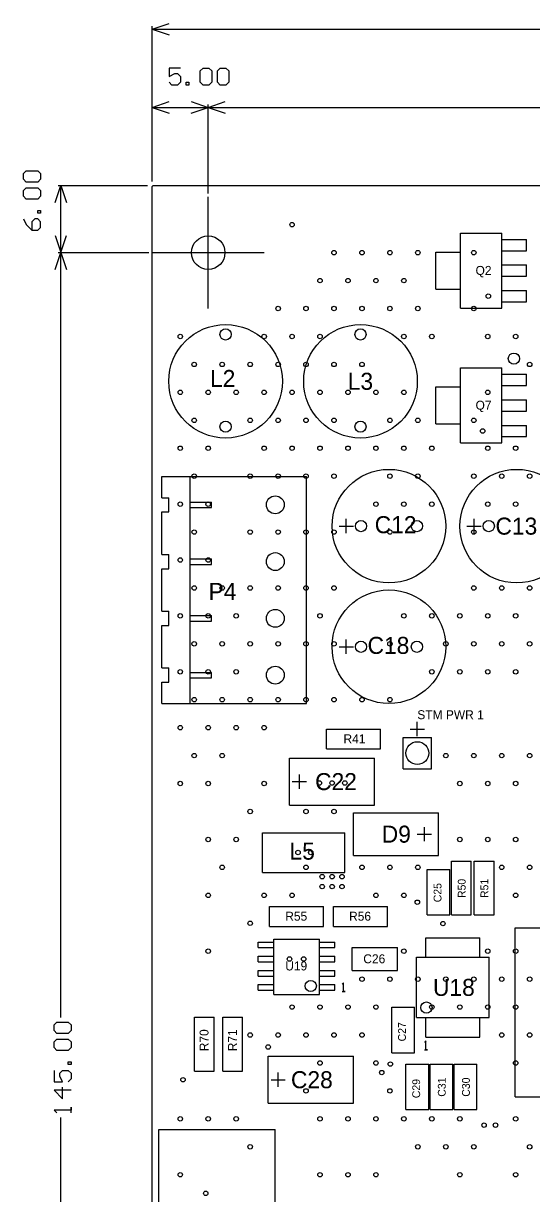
# Model space of a CAD drawing. Header units: millimetres. Extents: x 41 to 259, y 19 to 198.
# Drawn here: x 41 to 86.6, y 93.1 to 198 of the extents above; entities that cross this region are included whole.
import ezdxf

# ---------------------------------------------------------------- set-up
doc = ezdxf.new("R2010")
doc.units = ezdxf.units.MM
for name, color, linetype in [('Mechanical13', 56, 'Continuous'), ('PadHoleLayer', 156, 'Continuous'), ('ViaHoleLayer', 16, 'Continuous')]:
    doc.layers.add(name, color=color, linetype=linetype)

msp = doc.modelspace()

# ---------------------------------------------------------------- linework, layer by layer
at = {"layer": 'Mechanical13'}
for p, q in [((52.5, 197.5), (54.02, 198.01)), ((52.5, 183.88), (52.5, 197.75)), ((52.5, 197.5), (143.87, 197.5)), ((52.5, 197.5), (54.02, 196.99)), ((55.02, 194.02), (54, 194.02)), ((54, 194.02), (54, 193.26)), ((56.79, 193.77), (57.05, 194.02)), ((57.05, 194.02), (57.55, 194.02)), ((57.55, 194.02), (57.81, 193.77)), ((58.32, 193.77), (58.57, 194.02)), ((58.57, 194.02), (59.08, 194.02)), ((59.08, 194.02), (59.33, 193.77)), ((54, 193.26), (54.51, 193.52)), ((54.51, 193.52), (54.76, 193.52)), ((54.76, 193.52), (55.02, 193.26)), ((55.02, 193.26), (55.02, 192.75)), ((56.79, 192.75), (56.79, 193.77)), ((57.81, 193.77), (57.81, 192.75)), ((58.32, 192.75), (58.32, 193.77)), ((59.33, 193.77), (59.33, 192.75)), ((54.25, 192.5), (54, 192.75)), ((54.76, 192.5), (54.25, 192.5)), ((55.02, 192.75), (54.76, 192.5)), ((55.52, 192.5), (55.52, 192.75)), ((55.52, 192.75), (55.78, 192.75)), ((55.78, 192.5), (55.52, 192.5)), ((55.78, 192.75), (55.78, 192.5)), ((57.05, 192.5), (56.79, 192.75)), ((57.55, 192.5), (57.05, 192.5)), ((57.81, 192.75), (57.55, 192.5)), ((58.57, 192.5), (58.32, 192.75)), ((59.08, 192.5), (58.57, 192.5)), ((59.33, 192.75), (59.08, 192.5)), ((52.5, 190.5), (54.02, 191.01)), ((55.98, 191.01), (57.5, 190.5)), ((57.5, 190.5), (59.02, 191.01)), ((52.5, 183.93), (52.5, 190.75)), ((52.5, 190.5), (55, 190.5)), ((52.5, 190.5), (54.02, 189.99)), ((55, 190.5), (57.5, 190.5)), ((55.98, 189.99), (57.5, 190.5)), ((57.5, 182.8), (57.5, 190.75)), ((57.5, 182.8), (57.5, 190.75)), ((57.5, 190.5), (142.62, 190.5)), ((57.5, 190.5), (59.02, 189.99)), ((40.98, 184.58), (41.23, 184.83)), ((40.98, 184.07), (40.98, 184.58)), ((41.23, 184.83), (42.25, 184.83)), ((42.25, 184.83), (42.5, 184.58)), ((42.5, 184.58), (42.5, 184.07)), ((41.23, 183.82), (40.98, 184.07)), ((42.25, 183.82), (41.23, 183.82)), ((42.5, 184.07), (42.25, 183.82)), ((40.98, 183.05), (41.23, 183.31)), ((40.98, 182.55), (40.98, 183.05)), ((41.23, 182.29), (40.98, 182.55)), ((41.23, 183.31), (42.25, 183.31)), ((42.25, 183.31), (42.5, 183.05)), ((42.5, 182.55), (42.25, 182.29)), ((42.5, 183.05), (42.5, 182.55)), ((43.81, 181.98), (44.32, 183.5)), ((44.07, 183.5), (52.07, 183.5)), ((44.32, 180.5), (44.32, 183.5)), ((44.32, 183.5), (44.83, 181.98)), ((52.5, 183.42), (52.58, 183.5)), ((52.5, 27.05), (52.5, 183.42)), ((52.58, 183.5), (244.98, 183.5)), ((57.5, 172.5), (57.5, 182.5)), ((42.25, 182.29), (41.23, 182.29)), ((40.98, 180.52), (41.23, 180.01)), ((41.99, 180.52), (41.74, 180.26)), ((42.25, 180.52), (41.99, 180.52)), ((42.25, 181.02), (42.25, 181.28)), ((42.25, 181.28), (42.5, 181.28)), ((42.5, 181.02), (42.25, 181.02)), ((42.5, 180.26), (42.25, 180.52)), ((42.5, 181.28), (42.5, 181.02)), ((44.32, 177.5), (44.32, 180.5)), ((41.23, 180.01), (41.74, 179.5)), ((41.74, 180.26), (41.74, 179.5)), ((41.74, 179.5), (42.25, 179.5)), ((42.25, 179.5), (42.5, 179.75)), ((42.5, 179.75), (42.5, 180.26)), ((43.81, 179.02), (44.32, 177.5)), ((44.32, 177.5), (44.83, 179.02)), ((80.06, 172.54), (80.06, 179.24)), ((80.06, 179.24), (83.76, 179.24)), ((83.76, 172.54), (83.76, 179.24)), ((83.76, 178.69), (85.98, 178.69)), ((85.98, 177.67), (85.98, 178.69)), ((43.81, 175.98), (44.32, 177.5)), ((44.07, 177.5), (52.2, 177.5)), ((44.07, 177.5), (52.2, 177.5)), ((44.32, 109.06), (44.32, 177.5)), ((44.32, 177.5), (44.83, 175.98)), ((52.5, 177.5), (62.5, 177.5)), ((77.85, 174.24), (77.85, 177.55)), ((77.85, 177.55), (80.06, 177.55)), ((83.76, 177.67), (85.98, 177.67)), ((83.76, 176.4), (85.98, 176.4)), ((85.98, 175.39), (85.98, 176.4)), ((83.76, 175.39), (85.98, 175.39)), ((77.85, 174.24), (80.06, 174.24)), ((83.76, 174.12), (85.98, 174.12)), ((85.98, 173.1), (85.98, 174.12)), ((83.76, 173.1), (85.98, 173.1)), ((80.06, 172.54), (83.76, 172.54)), ((80.06, 160.48), (80.06, 167.18)), ((80.06, 167.18), (83.76, 167.18)), ((83.76, 160.48), (83.76, 167.18)), ((83.76, 166.62), (85.98, 166.62)), ((85.98, 165.61), (85.98, 166.62)), ((77.85, 165.48), (80.06, 165.48)), ((77.85, 162.18), (77.85, 165.48)), ((83.76, 165.61), (85.98, 165.61)), ((83.76, 164.34), (85.98, 164.34)), ((85.98, 163.32), (85.98, 164.34)), ((83.76, 163.32), (85.98, 163.32)), ((77.85, 162.18), (80.06, 162.18)), ((83.76, 162.05), (85.98, 162.05)), ((85.98, 161.04), (85.98, 162.05)), ((80.06, 160.48), (83.76, 160.48)), ((83.76, 161.04), (85.98, 161.04)), ((53.34, 155.57), (53.34, 157.48)), ((53.34, 157.48), (66.29, 157.48)), ((55.88, 137.16), (55.88, 157.48)), ((66.29, 137.16), (66.29, 157.48)), ((53.34, 155.57), (53.97, 155.57)), ((53.97, 154.31), (53.97, 155.57)), ((53.34, 152.4), (53.34, 154.31)), ((53.34, 154.31), (53.97, 154.31)), ((55.88, 155.19), (57.78, 155.19)), ((55.88, 154.69), (57.78, 154.69)), ((57.78, 154.69), (57.78, 155.19)), ((69.85, 152.4), (69.85, 153.67)), ((81.28, 152.4), (81.28, 153.67)), ((53.34, 150.5), (53.34, 152.4)), ((69.21, 153.03), (70.48, 153.03)), ((80.64, 153.03), (81.91, 153.03)), ((53.34, 150.5), (53.97, 150.5)), ((53.97, 149.22), (53.97, 150.5)), ((55.88, 150.11), (57.78, 150.11)), ((57.78, 149.61), (57.78, 150.11)), ((53.34, 149.22), (53.97, 149.22)), ((53.34, 147.32), (53.34, 149.22)), ((55.88, 149.61), (57.78, 149.61)), ((53.34, 145.41), (53.34, 147.32)), ((53.34, 145.41), (53.97, 145.41)), ((53.97, 144.15), (53.97, 145.41)), ((55.88, 145.03), (57.78, 145.03)), ((57.78, 144.53), (57.78, 145.03)), ((53.34, 144.15), (53.97, 144.15)), ((53.34, 142.24), (53.34, 144.15)), ((55.88, 144.53), (57.78, 144.53)), ((69.85, 141.6), (69.85, 142.88)), ((53.34, 140.34), (53.34, 142.24)), ((69.21, 142.24), (70.48, 142.24)), ((53.34, 140.34), (53.97, 140.34)), ((53.97, 139.06), (53.97, 140.34)), ((55.88, 139.95), (57.78, 139.95)), ((57.78, 139.45), (57.78, 139.95)), ((53.34, 139.06), (53.97, 139.06)), ((53.34, 137.16), (53.34, 139.06)), ((55.88, 139.45), (57.78, 139.45)), ((53.34, 137.16), (66.29, 137.16)), ((76.2, 134.24), (76.2, 135.51)), ((68.07, 133.1), (68.07, 134.87)), ((68.07, 134.87), (72.9, 134.87)), ((72.9, 133.1), (72.9, 134.87)), ((75.56, 134.87), (76.83, 134.87)), ((74.93, 134.11), (77.47, 134.11)), ((74.93, 131.32), (74.93, 134.11)), ((77.47, 131.32), (77.47, 134.11)), ((64.78, 132.28), (72.38, 132.28)), ((64.78, 128.08), (64.78, 132.28)), ((68.07, 133.1), (72.9, 133.1)), ((72.38, 128.08), (72.38, 132.28)), ((74.93, 131.32), (77.47, 131.32)), ((65.02, 130.18), (66.29, 130.18)), ((65.66, 129.54), (65.66, 130.81)), ((64.78, 128.08), (72.38, 128.08)), ((70.48, 127.38), (78.1, 127.38)), ((70.48, 123.57), (70.48, 127.38)), ((78.1, 123.57), (78.1, 127.38)), ((76.83, 124.84), (76.83, 126.11)), ((62.36, 122.05), (62.36, 125.6)), ((62.36, 125.6), (69.72, 125.6)), ((69.72, 122.05), (69.72, 125.6)), ((76.2, 125.48), (77.47, 125.48)), ((70.48, 123.57), (78.1, 123.57)), ((79.25, 123.06), (81.03, 123.06)), ((79.25, 118.24), (79.25, 123.06)), ((81.03, 118.24), (81.03, 123.06)), ((81.28, 118.24), (81.28, 123.06)), ((81.28, 123.06), (83.06, 123.06)), ((83.06, 118.24), (83.06, 123.06)), ((62.36, 122.05), (69.72, 122.05)), ((77.09, 118.24), (77.09, 122.3)), ((77.09, 122.3), (79.12, 122.3)), ((79.12, 118.24), (79.12, 122.3)), ((62.99, 117.22), (62.99, 119)), ((62.99, 119), (67.82, 119)), ((67.82, 117.22), (67.82, 119)), ((68.71, 117.22), (68.71, 119)), ((68.71, 119), (73.53, 119)), ((73.53, 117.22), (73.53, 119)), ((77.09, 118.24), (79.12, 118.24)), ((79.25, 118.24), (81.03, 118.24)), ((81.28, 118.24), (83.06, 118.24)), ((62.99, 117.22), (67.82, 117.22)), ((68.71, 117.22), (73.53, 117.22)), ((84.96, 101.98), (84.96, 117.09)), ((84.96, 117.09), (98.81, 117.09)), ((61.98, 115.32), (61.98, 115.82)), ((61.98, 115.82), (63.41, 115.82)), ((63.37, 111.12), (63.37, 116.08)), ((63.37, 116.08), (67.44, 116.08)), ((67.4, 115.82), (68.83, 115.82)), ((67.44, 111.12), (67.44, 116.08)), ((68.83, 115.32), (68.83, 115.82)), ((76.96, 114.46), (76.96, 116.2)), ((76.96, 116.2), (77.22, 116.2)), ((77.22, 116.2), (81.79, 116.2)), ((81.79, 114.46), (81.79, 116.2)), ((61.98, 115.32), (63.41, 115.32)), ((61.98, 114.55), (63.41, 114.55)), ((61.98, 114.05), (61.98, 114.55)), ((67.4, 115.32), (68.83, 115.32)), ((67.4, 114.55), (68.83, 114.55)), ((68.83, 114.05), (68.83, 114.55)), ((70.36, 113.28), (70.36, 115.32)), ((70.36, 115.32), (74.42, 115.32)), ((74.42, 113.28), (74.42, 115.32)), ((76.12, 114.46), (82.62, 114.46)), ((76.12, 109.06), (76.12, 114.46)), ((82.62, 109.06), (82.62, 114.46)), ((61.98, 114.05), (63.41, 114.05)), ((61.98, 113.28), (63.41, 113.28)), ((61.98, 112.78), (61.98, 113.28)), ((67.4, 114.05), (68.83, 114.05)), ((67.4, 113.28), (68.83, 113.28)), ((68.83, 112.78), (68.83, 113.28)), ((70.36, 113.28), (74.42, 113.28)), ((61.98, 112.78), (63.41, 112.78)), ((67.4, 112.78), (68.83, 112.78)), ((61.98, 112.01), (63.41, 112.01)), ((61.98, 111.51), (61.98, 112.01)), ((61.98, 111.51), (63.41, 111.51)), ((67.4, 112.01), (68.83, 112.01)), ((67.4, 111.51), (68.83, 111.51)), ((68.83, 111.51), (68.83, 112.01)), ((69.6, 112.18), (69.47, 112.05)), ((69.47, 111.38), (69.74, 111.38)), ((69.6, 111.38), (69.6, 112.18)), ((69.74, 111.38), (69.6, 111.38)), ((63.37, 111.12), (67.44, 111.12)), ((56.26, 109.09), (58.04, 109.09)), ((56.26, 104.27), (56.26, 109.09)), ((58.04, 104.27), (58.04, 109.09)), ((58.8, 109.09), (60.58, 109.09)), ((58.8, 104.27), (58.8, 109.09)), ((60.58, 104.27), (60.58, 109.09)), ((73.91, 105.92), (73.91, 109.98)), ((73.91, 109.98), (75.95, 109.98)), ((75.95, 105.92), (75.95, 109.98)), ((43.71, 108.4), (43.97, 108.66)), ((43.71, 107.89), (43.71, 108.4)), ((43.97, 108.66), (44.98, 108.66)), ((44.98, 108.66), (45.24, 108.4)), ((45.24, 108.4), (45.24, 107.89)), ((76.12, 109.06), (82.62, 109.06)), ((76.96, 107.31), (76.96, 109.06)), ((81.79, 107.31), (81.79, 109.06)), ((43.97, 107.64), (43.71, 107.89)), ((43.71, 106.88), (43.97, 107.13)), ((44.98, 107.64), (43.97, 107.64)), ((43.97, 107.13), (44.98, 107.13)), ((45.24, 107.89), (44.98, 107.64)), ((44.98, 107.13), (45.24, 106.88)), ((76.97, 106.97), (76.83, 106.84)), ((76.96, 107.31), (81.79, 107.31)), ((76.97, 106.17), (76.97, 106.97)), ((43.71, 106.37), (43.71, 106.88)), ((43.97, 106.12), (43.71, 106.37)), ((44.98, 106.12), (43.97, 106.12)), ((45.24, 106.37), (44.98, 106.12)), ((45.24, 106.88), (45.24, 106.37)), ((76.83, 106.17), (77.1, 106.17)), ((77.1, 106.17), (76.97, 106.17)), ((44.98, 104.85), (44.98, 105.1)), ((44.98, 105.1), (45.24, 105.1)), ((45.24, 105.1), (45.24, 104.85)), ((62.87, 105.61), (70.48, 105.61)), ((62.87, 101.41), (62.87, 105.61)), ((70.48, 101.41), (70.48, 105.61)), ((73.91, 105.92), (75.95, 105.92)), ((75.18, 100.84), (75.18, 104.9)), ((75.18, 104.9), (77.22, 104.9)), ((77.22, 100.84), (77.22, 104.9)), ((77.34, 100.84), (77.34, 104.9)), ((77.34, 104.9), (79.38, 104.9)), ((79.38, 100.84), (79.38, 104.9)), ((79.5, 100.84), (79.5, 104.9)), ((79.5, 104.9), (81.53, 104.9)), ((81.53, 100.84), (81.53, 104.9)), ((43.71, 104.34), (43.71, 103.32)), ((44.22, 104.09), (44.48, 104.34)), ((44.22, 103.83), (44.22, 104.09)), ((44.48, 103.32), (44.22, 103.83)), ((44.48, 104.34), (44.98, 104.34)), ((45.24, 104.85), (44.98, 104.85)), ((44.98, 104.34), (45.24, 104.09)), ((45.24, 104.09), (45.24, 103.58)), ((56.26, 104.27), (58.04, 104.27)), ((58.8, 104.27), (60.58, 104.27)), ((63.75, 102.87), (63.75, 104.14)), ((43.71, 103.32), (44.48, 103.32)), ((44.48, 101.8), (44.48, 102.82)), ((45.24, 103.58), (44.98, 103.32)), ((63.12, 103.5), (64.39, 103.5)), ((45.24, 102.56), (43.71, 102.56)), ((43.71, 102.56), (44.48, 101.8)), ((84.96, 101.98), (98.81, 101.98)), ((45.24, 100.78), (43.71, 100.78)), ((43.71, 100.78), (43.97, 100.53)), ((45.24, 100.53), (45.24, 101.04)), ((45.24, 101.04), (45.24, 100.78)), ((62.87, 101.41), (70.48, 101.41)), ((75.18, 100.84), (77.22, 100.84)), ((77.34, 100.84), (79.38, 100.84)), ((79.5, 100.84), (81.53, 100.84)), ((44.32, 32.5), (44.32, 100.12)), ((53.09, 77.47), (53.09, 99.06)), ((53.09, 99.06), (63.5, 99.06)), ((63.5, 77.47), (63.5, 99.06))]:
    msp.add_line(p, q, dxfattribs=at)
for centre, radius in [((57.5, 177.5), 1.5), ((59.05, 165.99), 5.08), ((71.12, 165.99), 5.08), ((73.66, 153.03), 5.08), ((85.09, 153.03), 5.08), ((73.66, 142.24), 5.08), ((76.2, 132.72), 1.02), ((66.67, 111.89), 0.5), ((77.02, 109.96), 0.5)]:
    msp.add_circle(centre, radius, dxfattribs=at)
at = {"layer": 'PadHoleLayer'}
for centre, radius in [((57.5, 177.5), 1.5), ((59.05, 170.18), 0.5), ((71.12, 170.18), 0.5), ((59.05, 161.93), 0.5), ((71.12, 161.93), 0.5), ((63.5, 154.94), 0.8), ((71.16, 153.03), 0.5), ((76.16, 153.03), 0.5), ((82.59, 153.03), 0.5), ((63.5, 149.86), 0.8), ((63.5, 144.78), 0.8), ((71.16, 142.24), 0.5), ((76.16, 142.24), 0.5), ((63.5, 139.7), 0.8)]:
    msp.add_circle(centre, radius, dxfattribs=at)
at = {"layer": 'ViaHoleLayer'}
for centre, radius in [((65, 180), 0.2), ((68.75, 177.5), 0.2), ((71.25, 177.5), 0.2), ((73.75, 177.5), 0.2), ((76.25, 177.5), 0.2), ((81.25, 177.5), 0.2), ((67.5, 175), 0.2), ((70, 175), 0.2), ((72.5, 175), 0.2), ((75, 175), 0.2), ((82.55, 173.61), 0.2), ((63.75, 172.5), 0.2), ((66.25, 172.5), 0.2), ((68.75, 172.5), 0.2), ((71.25, 172.5), 0.2), ((73.75, 172.5), 0.2), ((76.25, 172.5), 0.2), ((81.25, 172.5), 0.2), ((55, 170), 0.2), ((62.5, 170), 0.2), ((65, 170), 0.2), ((67.5, 170), 0.2), ((75, 170), 0.2), ((77.5, 170), 0.2), ((82.5, 170), 0.2), ((85, 170), 0.2), ((84.84, 168.02), 0.5), ((56.25, 167.5), 0.2), ((58.75, 167.5), 0.2), ((61.25, 167.5), 0.2), ((63.75, 167.5), 0.2), ((66.25, 167.5), 0.2), ((68.75, 167.5), 0.2), ((71.25, 167.5), 0.2), ((86.25, 167.5), 0.2), ((55, 165), 0.2), ((57.5, 165), 0.2), ((60, 165), 0.2), ((62.5, 165), 0.2), ((65, 165), 0.2), ((67.5, 165), 0.2), ((70, 165), 0.2), ((72.5, 165), 0.2), ((75, 165), 0.2), ((82.5, 165), 0.2), ((56.25, 162.5), 0.2), ((61.25, 162.5), 0.2), ((63.75, 162.5), 0.2), ((66.25, 162.5), 0.2), ((68.75, 162.5), 0.2), ((73.75, 162.5), 0.2), ((76.25, 162.5), 0.2), ((81.25, 162.5), 0.2), ((82.04, 161.54), 0.2), ((55, 160), 0.2), ((57.5, 160), 0.2), ((62.5, 160), 0.2), ((65, 160), 0.2), ((67.5, 160), 0.2), ((70, 160), 0.2), ((72.5, 160), 0.2), ((75, 160), 0.2), ((77.5, 160), 0.2), ((82.5, 160), 0.2), ((85, 160), 0.2), ((56.25, 157.5), 0.2), ((61.25, 157.5), 0.2), ((63.75, 157.5), 0.2), ((66.25, 157.5), 0.2), ((68.75, 157.5), 0.2), ((73.75, 157.5), 0.2), ((76.25, 157.5), 0.2), ((81.25, 157.5), 0.2), ((83.75, 157.5), 0.2), ((86.25, 157.5), 0.2), ((55, 155), 0.2), ((57.5, 155), 0.2), ((72.5, 155), 0.2), ((75, 155), 0.2), ((77.5, 155), 0.2), ((82.5, 155), 0.2), ((85, 155), 0.2), ((56.25, 152.5), 0.2), ((61.25, 152.5), 0.2), ((63.75, 152.5), 0.2), ((66.25, 152.5), 0.2), ((68.75, 152.5), 0.2), ((73.75, 152.5), 0.2), ((81.25, 152.5), 0.2), ((55, 150), 0.2), ((57.5, 150), 0.2), ((56.25, 147.5), 0.2), ((58.75, 147.5), 0.2), ((61.25, 147.5), 0.2), ((63.75, 147.5), 0.2), ((66.25, 147.5), 0.2), ((68.75, 147.5), 0.2), ((81.25, 147.5), 0.2), ((83.75, 147.5), 0.2), ((86.25, 147.5), 0.2), ((55, 145), 0.2), ((57.5, 145), 0.2), ((60, 145), 0.2), ((67.5, 145), 0.2), ((75, 145), 0.2), ((77.5, 145), 0.2), ((80, 145), 0.2), ((82.5, 145), 0.2), ((85, 145), 0.2), ((56.25, 142.5), 0.2), ((58.75, 142.5), 0.2), ((61.25, 142.5), 0.2), ((63.75, 142.5), 0.2), ((66.25, 142.5), 0.2), ((68.75, 142.5), 0.2), ((73.75, 142.5), 0.2), ((78.75, 142.5), 0.2), ((81.25, 142.5), 0.2), ((83.75, 142.5), 0.2), ((86.25, 142.5), 0.2), ((55, 140), 0.2), ((57.5, 140), 0.2), ((60, 140), 0.2), ((77.5, 140), 0.2), ((80, 140), 0.2), ((82.5, 140), 0.2), ((85, 140), 0.2), ((56.25, 137.5), 0.2), ((58.75, 137.5), 0.2), ((61.25, 137.5), 0.2), ((63.75, 137.5), 0.2), ((66.25, 137.5), 0.2), ((68.75, 137.5), 0.2), ((71.25, 137.5), 0.2), ((73.75, 137.5), 0.2), ((55, 135), 0.2), ((57.5, 135), 0.2), ((60, 135), 0.2), ((62.5, 135), 0.2), ((56.25, 132.5), 0.2), ((58.75, 132.5), 0.2), ((78.75, 132.5), 0.2), ((81.25, 132.5), 0.2), ((83.75, 132.5), 0.2), ((86.25, 132.5), 0.2), ((55, 130), 0.2), ((57.5, 130), 0.2), ((62.5, 130), 0.2), ((67.44, 130.05), 0.2), ((68.58, 130.05), 0.2), ((69.72, 130.05), 0.2), ((80, 130), 0.2), ((82.5, 130), 0.2), ((85, 130), 0.2), ((61.25, 127.5), 0.2), ((66.25, 127.5), 0.2), ((68.75, 127.5), 0.2), ((57.5, 125), 0.2), ((60, 125), 0.2), ((80, 125), 0.2), ((82.5, 125), 0.2), ((85, 125), 0.2), ((65.53, 123.83), 0.2), ((66.67, 123.83), 0.2), ((58.75, 122.5), 0.2), ((66.25, 122.5), 0.2), ((71.25, 122.5), 0.2), ((73.75, 122.5), 0.2), ((76.25, 122.5), 0.2), ((83.75, 122.5), 0.2), ((86.25, 122.5), 0.2), ((67.69, 121.67), 0.2), ((68.58, 121.67), 0.2), ((69.47, 121.67), 0.2), ((67.69, 120.78), 0.2), ((68.58, 120.78), 0.2), ((69.47, 120.78), 0.2), ((57.5, 120), 0.2), ((62.5, 120), 0.2), ((65, 120), 0.2), ((72.5, 120), 0.2), ((75, 120), 0.2), ((76.2, 119.38), 0.2), ((85, 120), 0.2), ((61.25, 117.5), 0.2), ((78.49, 117.47), 0.2), ((57.5, 115), 0.2), ((64.77, 114.3), 0.2), ((66.04, 114.3), 0.2), ((75, 115), 0.2), ((82.5, 115), 0.2), ((85, 115), 0.2), ((71.25, 112.5), 0.2), ((73.75, 112.5), 0.2), ((76.25, 112.5), 0.2), ((78.75, 112.5), 0.2), ((81.25, 112.5), 0.2), ((83.75, 112.5), 0.2), ((86.25, 112.5), 0.2), ((65, 110), 0.2), ((67.5, 110), 0.2), ((70, 110), 0.2), ((72.5, 110), 0.2), ((77.5, 110), 0.2), ((80, 110), 0.2), ((82.5, 110), 0.2), ((85, 110), 0.2), ((61.25, 107.5), 0.2), ((63.75, 107.5), 0.2), ((66.25, 107.5), 0.2), ((68.75, 107.5), 0.2), ((71.25, 107.5), 0.2), ((83.75, 107.5), 0.2), ((86.25, 107.5), 0.2), ((62.86, 106.43), 0.2), ((67.5, 105), 0.2), ((72.5, 105), 0.2), ((73.79, 104.9), 0.2), ((85, 105), 0.2), ((73.02, 104.14), 0.2), ((55.24, 103.5), 0.2), ((66.25, 102.5), 0.2), ((73.75, 102.5), 0.2), ((55, 100), 0.2), ((57.5, 100), 0.2), ((60, 100), 0.2), ((67.5, 100), 0.2), ((70, 100), 0.2), ((72.5, 100), 0.2), ((75, 100), 0.2), ((77.5, 100), 0.2), ((80, 100), 0.2), ((82.17, 99.44), 0.2), ((83.19, 99.44), 0.2), ((85, 100), 0.2), ((61.25, 97.5), 0.2), ((76.25, 97.5), 0.2), ((78.75, 97.5), 0.2), ((81.25, 97.5), 0.2), ((86.25, 97.5), 0.2), ((55, 95), 0.2), ((67.5, 95), 0.2), ((70, 95), 0.2), ((72.5, 95), 0.2), ((80, 95), 0.2), ((85, 95), 0.2), ((57.28, 93.34), 0.2)]:
    msp.add_circle(centre, radius, dxfattribs=at)

# ---------------------------------------------------------------- texts
at = {"layer": 'Mechanical13'}
for s, height, p in [('Q2', 0.8, (81.41, 175.51)), ('L2', 1.524, (57.66, 165.48)), ('L3', 1.524, (69.98, 165.23)), ('Q7', 0.8, (81.41, 163.45)), ('C12', 1.524, (72.39, 152.4)), ('C13', 1.524, (83.19, 152.27)), ('P4', 1.524, (57.53, 146.43)), ('C18', 1.524, (71.75, 141.6)), ('STM PWR 1', 0.8, (76.2, 135.76)), ('R41', 0.8, (69.6, 133.6)), ('C22', 1.524, (67.06, 129.41)), ('D9', 1.524, (73.02, 124.71)), ('L5', 1.524, (64.77, 123.19)), ('R55', 0.8, (64.39, 117.73)), ('R56', 0.8, (70.1, 117.73)), ('C26', 0.8, (71.37, 113.92)), ('U19', 0.8, (64.39, 113.28)), ('U18', 1.524, (77.6, 111)), ('C28', 1.524, (64.9, 102.74))]:
    msp.add_text(s, height=height, dxfattribs=at).set_placement(p)
for s, height, p in [('C25', 0.7, (78.36, 119.38)), ('R50', 0.7, (80.52, 119.76)), ('R51', 0.7, (82.55, 119.76)), ('C27', 0.7, (75.18, 106.93)), ('R70', 0.8, (57.53, 106.05)), ('R71', 0.8, (60.07, 106.05)), ('C29', 0.7, (76.45, 101.85)), ('C31', 0.7, (78.74, 101.98)), ('C30', 0.7, (80.9, 101.98))]:
    msp.add_text(s, height=height, rotation=90, dxfattribs=at).set_placement(p)

doc.saveas('drawing.dxf')
